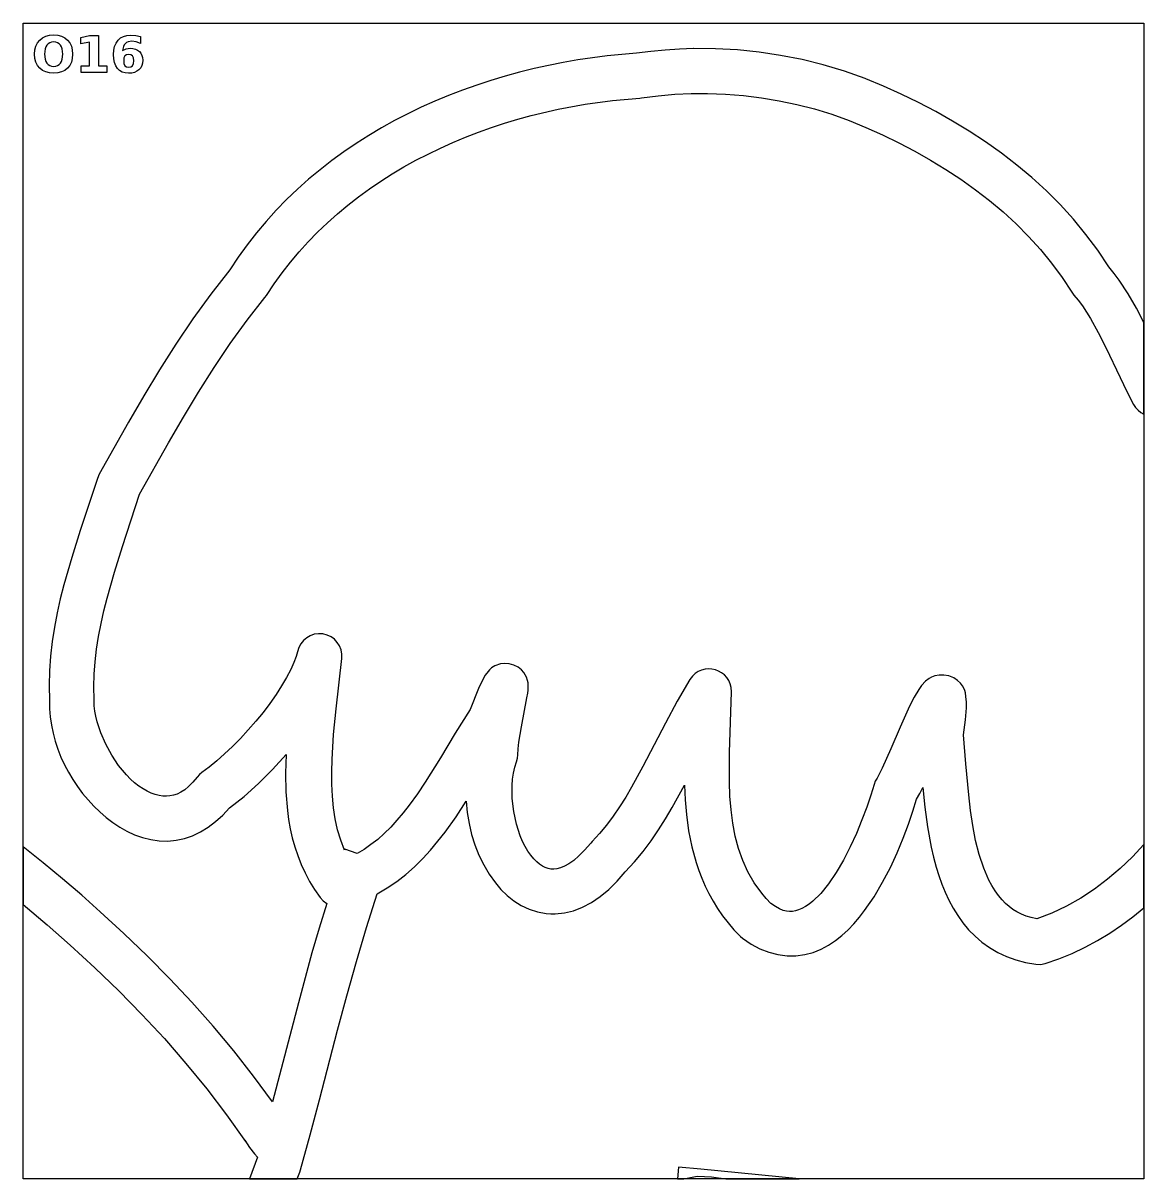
# Model space of a CAD drawing. Extents: x 1 to 512, y 1 to 4639.
# Drawn here: x 12 to 512, y 3375 to 3890 of the extents above; entities that cross this region are included whole.
import ezdxf

# ---------------------------------------------------------------- set-up
doc = ezdxf.new("R2010")
doc.units = 0

msp = doc.modelspace()

# ---------------------------------------------------------------- linework, layer by layer
at = {"layer": 'decoupage'}
for p, q in [((11.732, 3890.16), (511.732, 3890.16)), ((11.732, 3374.72), (11.732, 3890.16)), ((511.732, 3890.16), (511.732, 3374.72)), ((17.444375, 3879.89525), (18.147203, 3881.355312)), ((18.147203, 3881.355312), (19.131, 3882.599)), ((19.131, 3882.599), (20.367219, 3883.592562)), ((20.367219, 3883.592562), (21.8155, 3884.30225)), ((21.8155, 3884.30225), (23.476031, 3884.728063)), ((23.6265, 3881.4315), (22.928281, 3880.983375)), ((23.476031, 3884.728063), (25.349, 3884.87)), ((24.433469, 3881.700375), (23.6265, 3881.4315)), ((25.349, 3881.79), (24.433469, 3881.700375)), ((25.349, 3884.87), (27.226047, 3884.728063)), ((25.349, 3884.87), (25.349, 3884.87)), ((26.269625, 3881.700375), (25.349, 3881.79)), ((25.349, 3881.79), (25.349, 3881.79)), ((27.08, 3881.4315), (26.269625, 3881.700375)), ((27.780125, 3880.983375), (27.08, 3881.4315)), ((27.226047, 3884.728063), (28.888125, 3884.30225)), ((28.888125, 3884.30225), (30.335141, 3883.592562)), ((30.335141, 3883.592562), (31.567, 3882.599)), ((31.567, 3882.599), (32.550797, 3881.355312)), ((32.550797, 3881.355312), (33.253625, 3879.89525)), ((37.498, 3883.78), (41.323, 3884.574)), ((37.498, 3880.887), (37.498, 3883.78)), ((41.345, 3881.68), (37.498, 3880.887)), ((41.323, 3884.574), (45.358, 3884.57)), ((41.345, 3871.04), (41.345, 3881.68)), ((45.358, 3884.57), (45.358, 3871.04)), ((53.213984, 3881.23825), (54.111, 3882.511)), ((54.111, 3882.511), (55.237156, 3883.533438)), ((55.237156, 3883.533438), (56.55325, 3884.26375)), ((56.55325, 3884.26375), (58.059469, 3884.701938)), ((57.923234, 3881.474734), (57.342, 3881.012)), ((58.609375, 3881.805375), (57.923234, 3881.474734)), ((58.059469, 3884.701938), (59.756, 3884.848)), ((60.296, 3882.07), (58.609375, 3881.805375)), ((59.756, 3884.848), (61.961, 3884.672)), ((62.104, 3881.828), (60.296, 3882.07)), ((61.961, 3884.672), (64.077, 3884.143)), ((64.077, 3881.1), (62.104, 3881.828)), ((64.077, 3884.143), (64.077, 3884.14)), ((64.077, 3884.14), (64.077, 3881.1)), ((16.882, 3876.326), (17.022609, 3878.218812)), ((17.022609, 3874.438437), (16.882, 3876.326)), ((17.022609, 3878.218812), (17.444375, 3879.89525)), ((21.537125, 3878.631), (21.27, 3876.321)), ((21.27, 3876.321), (21.537125, 3874.02)), ((21.871172, 3879.566625), (21.537125, 3878.631)), ((22.339, 3880.356), (21.871172, 3879.566625)), ((22.928281, 3880.983375), (22.339, 3880.356)), ((28.37, 3880.356), (27.780125, 3880.983375)), ((28.837828, 3879.566625), (28.37, 3880.356)), ((29.171875, 3878.631), (28.837828, 3879.566625)), ((29.439, 3876.321), (29.171875, 3878.631)), ((29.171875, 3874.02), (29.439, 3876.321)), ((33.253625, 3879.89525), (33.675391, 3878.218812)), ((33.675391, 3878.218812), (33.816, 3876.326)), ((33.816, 3876.326), (33.675391, 3874.438437)), ((52.061, 3876.106), (52.189078, 3878.03575)), ((52.189078, 3878.03575), (52.573375, 3879.7465)), ((52.573375, 3879.7465), (53.213984, 3881.23825)), ((56.503625, 3879.7085), (56.107, 3877.892)), ((56.107, 3877.892), (57.683, 3878.697)), ((56.867641, 3880.424375), (56.503625, 3879.7085)), ((57.342, 3881.012), (56.867641, 3880.424375)), ((57.683, 3878.697), (59.535, 3878.972)), ((58.83, 3876.23), (57.854, 3876.048375)), ((59.810875, 3876.048375), (58.83, 3876.23)), ((58.83, 3876.23), (58.83, 3876.23)), ((59.535, 3878.972), (60.735937, 3878.879734)), ((60.735937, 3878.879734), (61.81425, 3878.602875)), ((61.81425, 3878.602875), (62.769937, 3878.141328)), ((62.769937, 3878.141328), (63.603, 3877.495)), ((63.603, 3877.495), (64.283453, 3876.699219)), ((64.283453, 3876.699219), (64.769375, 3875.78925)), ((285.336, 3876.696), (272.287878, 3875.512301)), ((291.727562, 3877.515078), (285.336, 3876.696)), ((298.11725, 3878.137375), (291.727562, 3877.515078)), ((304.502062, 3878.559984), (298.11725, 3878.137375)), ((310.879, 3878.78), (304.502062, 3878.559984)), ((310.888, 3878.766), (310.879, 3878.78)), ((320.64815, 3878.713584), (310.888, 3878.766)), ((330.373016, 3878.196297), (320.64815, 3878.713584)), ((340.052342, 3877.21633), (330.373016, 3878.196297)), ((349.675875, 3875.775875), (340.052342, 3877.21633)), ((17.444375, 3872.76575), (17.022609, 3874.438437)), ((18.147203, 3871.307937), (17.444375, 3872.76575)), ((19.131, 3870.065), (18.147203, 3871.307937)), ((21.537125, 3874.02), (21.871172, 3873.086625)), ((21.871172, 3873.086625), (22.339, 3872.298)), ((22.339, 3872.298), (22.928281, 3871.670625)), ((22.928281, 3871.670625), (23.6265, 3871.2225)), ((23.6265, 3871.2225), (24.433469, 3870.953625)), ((26.269625, 3870.953625), (27.08, 3871.2225)), ((27.08, 3871.2225), (27.780125, 3871.670625)), ((27.780125, 3871.670625), (28.37, 3872.298)), ((28.37, 3872.298), (28.837828, 3873.086625)), ((28.837828, 3873.086625), (29.171875, 3874.02)), ((32.550797, 3871.307937), (31.567, 3870.065)), ((33.253625, 3872.76575), (32.550797, 3871.307937)), ((33.675391, 3874.438437), (33.253625, 3872.76575)), ((52.170516, 3874.229141), (52.061, 3876.106)), ((52.499125, 3872.578125), (52.170516, 3874.229141)), ((53.046922, 3871.153047), (52.499125, 3872.578125)), ((53.814, 3869.954), (53.046922, 3871.153047)), ((56.740875, 3874.604375), (56.603, 3873.342)), ((56.603, 3873.342), (56.740875, 3872.07675)), ((57.154, 3875.503), (56.740875, 3874.604375)), ((56.740875, 3872.07675), (57.154, 3871.17)), ((57.854, 3876.048375), (57.154, 3875.503)), ((57.154, 3871.17), (57.854, 3870.633125)), ((60.506, 3875.503), (59.810875, 3876.048375)), ((59.810875, 3870.633125), (60.506, 3871.17)), ((60.927625, 3874.604375), (60.506, 3875.503)), ((60.506, 3871.17), (60.927625, 3872.07675)), ((61.068, 3873.342), (60.927625, 3874.604375)), ((60.927625, 3872.07675), (61.068, 3873.342)), ((64.72525, 3871.24175), (64.184313, 3870.245937)), ((65.049813, 3872.368438), (64.72525, 3871.24175)), ((64.769375, 3875.78925), (65.060859, 3874.764906)), ((65.158, 3873.626), (65.049813, 3872.368438)), ((65.060859, 3874.764906), (65.158, 3873.626)), ((246.179885, 3871.315518), (239.689416, 3869.878896)), ((252.691647, 3872.596089), (246.179885, 3871.315518)), ((259.218021, 3873.721689), (252.691647, 3872.596089)), ((265.752325, 3874.6934), (259.218021, 3873.721689)), ((272.287878, 3875.512301), (265.752325, 3874.6934)), ((359.233361, 3873.877123), (349.675875, 3875.775875)), ((368.714547, 3871.522266), (359.233361, 3873.877123)), ((378.109178, 3868.713494), (368.714547, 3871.522266)), ((20.367219, 3869.071437), (19.131, 3870.065)), ((21.8155, 3868.36175), (20.367219, 3869.071437)), ((23.476031, 3867.935937), (21.8155, 3868.36175)), ((25.349, 3867.794), (23.476031, 3867.935937)), ((24.433469, 3870.953625), (25.349, 3870.864)), ((25.349, 3870.864), (26.269625, 3870.953625)), ((27.226047, 3867.935937), (25.349, 3867.794)), ((28.888125, 3868.36175), (27.226047, 3867.935937)), ((30.335141, 3869.071437), (28.888125, 3868.36175)), ((31.567, 3870.065), (30.335141, 3869.071437)), ((37.597, 3871.04), (41.345, 3871.04)), ((37.597, 3868.11), (37.597, 3871.04)), ((49.106, 3868.11), (37.597, 3868.11)), ((45.358, 3871.04), (49.106, 3871.04)), ((49.106, 3871.04), (49.106, 3868.11)), ((54.786203, 3869.009), (53.814, 3869.954)), ((55.938875, 3868.334), (54.786203, 3869.009)), ((57.272109, 3867.929), (55.938875, 3868.334)), ((58.786, 3867.794), (57.272109, 3867.929)), ((57.854, 3870.633125), (58.83, 3870.454)), ((60.167312, 3867.893188), (58.786, 3867.794)), ((58.83, 3870.454), (59.810875, 3870.633125)), ((61.40125, 3868.19075), (60.167312, 3867.893188)), ((62.487812, 3868.686688), (61.40125, 3868.19075)), ((63.427, 3869.381), (62.487812, 3868.686688)), ((64.184313, 3870.245937), (63.427, 3869.381)), ((226.799085, 3866.533172), (220.412586, 3864.621909)), ((233.226922, 3868.285141), (226.799085, 3866.533172)), ((239.689416, 3869.878896), (233.226922, 3868.285141)), ((387.407, 3865.453), (378.109178, 3868.713494)), ((214.074107, 3862.550272), (207.79033, 3860.317178)), ((220.412586, 3864.621909), (214.074107, 3862.550272)), ((387.626, 3865.363), (387.407, 3865.453)), ((395.536001, 3862.049932), (387.626, 3865.363)), ((403.390928, 3858.512766), (395.536001, 3862.049932)), ((201.567937, 3857.921547), (195.413609, 3855.362299)), ((207.79033, 3860.317178), (201.567937, 3857.921547)), ((262.536723, 3853.976939), (274.710627, 3855.647457)), ((274.710627, 3855.647457), (286.889, 3856.748)), ((286.889, 3856.748), (287.666, 3856.828)), ((287.666, 3856.828), (295.048344, 3857.760984)), ((295.048344, 3857.760984), (302.41925, 3858.399125)), ((302.41925, 3858.399125), (309.774781, 3858.743453)), ((309.774781, 3858.743453), (317.111, 3858.795)), ((317.111, 3858.795), (317.111, 3858.79)), ((317.111, 3858.79), (325.154291, 3858.510172)), ((325.154291, 3858.510172), (333.164828, 3857.8785)), ((333.164828, 3857.8785), (341.137607, 3856.896203)), ((341.137607, 3856.896203), (349.067625, 3855.5645)), ((411.170231, 3854.744248), (403.390928, 3858.512766)), ((189.334027, 3852.638352), (183.335875, 3849.748625)), ((195.413609, 3855.362299), (189.334027, 3852.638352)), ((238.400844, 3848.911641), (250.416917, 3851.732862)), ((250.416917, 3851.732862), (262.536723, 3853.976939)), ((349.067625, 3855.5645), (356.949877, 3853.884609)), ((356.949877, 3853.884609), (364.779359, 3851.85775)), ((364.779359, 3851.85775), (372.551068, 3849.485141)), ((418.853359, 3850.737125), (411.170231, 3854.744248)), ((426.419763, 3846.484143), (418.853359, 3850.737125)), ((177.425833, 3846.692038), (171.610583, 3843.46751)), ((183.335875, 3849.748625), (177.425833, 3846.692038)), ((220.679799, 3843.589822), (226.538133, 3845.509691)), ((226.538133, 3845.509691), (232.447216, 3847.283481)), ((232.447216, 3847.283481), (238.400844, 3848.911641)), ((372.551068, 3849.485141), (380.26, 3846.768)), ((380.26, 3846.768), (387.725898, 3843.635951)), ((433.848893, 3841.978047), (426.419763, 3846.484143)), ((171.610583, 3843.46751), (165.896806, 3840.07396)), ((209.140193, 3839.310059), (214.878418, 3841.523428)), ((214.878418, 3841.523428), (220.679799, 3843.589822)), ((387.725898, 3843.635951), (395.105869, 3840.304955)), ((395.105869, 3840.304955), (402.382332, 3836.77036)), ((441.120197, 3837.211584), (433.848893, 3841.978047)), ((160.291186, 3836.510307), (154.800402, 3832.77547)), ((165.896806, 3840.07396), (160.291186, 3836.510307)), ((197.87803, 3834.440605), (203.47133, 3836.949267)), ((203.47133, 3836.949267), (209.140193, 3839.310059)), ((402.382332, 3836.77036), (409.537703, 3833.027516)), ((448.213125, 3832.1775), (441.120197, 3837.211584)), ((154.800402, 3832.77547), (149.431137, 3828.868368)), ((186.942942, 3828.977878), (192.3665, 3831.783625)), ((192.3665, 3831.783625), (197.87803, 3834.440605)), ((409.537703, 3833.027516), (416.554401, 3829.071771)), ((455.107128, 3826.868541), (448.213125, 3832.1775)), ((144.190073, 3824.787921), (139.083891, 3820.533047)), ((149.431137, 3828.868368), (144.190073, 3824.787921)), ((176.38456, 3822.918292), (181.613561, 3826.022916)), ((181.613561, 3826.022916), (186.942942, 3828.977878)), ((416.554401, 3829.071771), (423.414842, 3824.898475)), ((423.414842, 3824.898475), (430.101444, 3820.502976)), ((461.781654, 3821.277453), (455.107128, 3826.868541)), ((139.083891, 3820.533047), (134.119273, 3816.102666)), ((166.252517, 3816.258263), (171.262145, 3819.663557)), ((171.262145, 3819.663557), (176.38456, 3822.918292)), ((430.101444, 3820.502976), (436.596625, 3815.880625)), ((468.216155, 3815.396982), (461.781654, 3821.277453)), ((134.119273, 3816.102666), (129.3029, 3811.495697)), ((161.361882, 3812.701962), (166.252517, 3816.258263)), ((436.596625, 3815.880625), (442.882802, 3811.02677)), ((474.390078, 3809.219875), (468.216155, 3815.396982)), ((129.3029, 3811.495697), (124.641455, 3806.711058)), ((156.596444, 3808.994206), (161.361882, 3812.701962)), ((442.882802, 3811.02677), (448.942393, 3805.93676)), ((480.282875, 3802.738877), (474.390078, 3809.219875)), ((124.641455, 3806.711058), (120.141619, 3801.74767)), ((147.465973, 3801.122537), (151.962406, 3805.134547)), ((151.962406, 3805.134547), (156.596444, 3808.994206)), ((448.942393, 3805.93676), (454.757814, 3800.605944)), ((120.141619, 3801.74767), (115.810074, 3796.604451)), ((143.113348, 3796.957728), (147.465973, 3801.122537)), ((454.757814, 3800.605944), (460.311484, 3795.029672)), ((485.873994, 3795.946734), (480.282875, 3802.738877)), ((115.810074, 3796.604451), (111.653501, 3791.28032)), ((138.910736, 3792.639671), (143.113348, 3796.957728)), ((460.311484, 3795.029672), (465.585821, 3789.203292)), ((491.142886, 3788.836193), (485.873994, 3795.946734)), ((111.653501, 3791.28032), (107.678583, 3785.774197)), ((134.86434, 3788.16792), (138.910736, 3792.639671)), ((465.585821, 3789.203292), (470.56324, 3783.122154)), ((496.069, 3781.4), (491.142886, 3788.836193)), ((107.678583, 3785.774197), (103.892, 3780.085)), ((127.265013, 3778.761539), (130.980364, 3783.542025)), ((130.980364, 3783.542025), (134.86434, 3788.16792)), ((103.892, 3780.085), (95.420141, 3769.295328)), ((123.72449, 3773.826013), (127.265013, 3778.761539)), ((470.56324, 3783.122154), (475.226161, 3776.781607)), ((498.449789, 3778.494941), (496.069, 3781.4)), ((500.681563, 3775.511906), (498.449789, 3778.494941)), ((120.365, 3768.735), (123.72449, 3773.826013)), ((475.226161, 3776.781607), (479.557, 3770.177)), ((504.7545, 3769.36075), (500.681563, 3775.511906)), ((95.420141, 3769.295328), (87.414125, 3758.226375)), ((119.633, 3767.723), (120.365, 3768.735)), ((479.557, 3770.177), (480.553, 3768.829)), ((480.553, 3768.829), (482.427352, 3766.549091)), ((508.400688, 3763.044219), (504.7545, 3769.36075)), ((111.715445, 3757.662764), (119.633, 3767.723)), ((482.427352, 3766.549091), (484.274002, 3764.029209)), ((484.274002, 3764.029209), (487.883266, 3758.387859)), ((511.733, 3756.66), (508.400688, 3763.044219)), ((87.414125, 3758.226375), (79.811797, 3746.932234)), ((104.169562, 3747.245984), (111.715445, 3757.662764)), ((487.883266, 3758.387859), (491.378928, 3752.141611)), ((511.733, 3715.799), (511.733, 3756.66)), ((491.378928, 3752.141611), (494.759125, 3745.527125)), ((79.811797, 3746.932234), (72.551, 3735.467)), ((96.940273, 3736.522057), (104.169562, 3747.245984)), ((494.759125, 3745.527125), (501.165672, 3732.140078)), ((72.551, 3735.467), (65.569578, 3723.884766)), ((89.9725, 3725.540375), (96.940273, 3736.522057)), ((501.165672, 3732.140078), (504.188295, 3725.840838)), ((65.569578, 3723.884766), (58.805375, 3712.239625)), ((83.211164, 3714.350334), (89.9725, 3725.540375)), ((504.188295, 3725.840838), (507.088, 3720.12)), ((507.088, 3720.12), (508.007563, 3718.702063)), ((508.007563, 3718.702063), (509.112, 3717.51625)), ((509.112, 3717.51625), (510.365688, 3716.552063)), ((510.365688, 3716.552063), (511.733, 3715.799)), ((58.805375, 3712.239625), (45.68, 3688.977)), ((76.601187, 3703.001328), (83.211164, 3714.350334)), ((63.615, 3680.024), (76.601187, 3703.001328)), ((44.865, 3687.09), (37.234266, 3663.856578)), ((45.68, 3688.977), (44.865, 3687.09)), ((56.063094, 3656.759656), (63.615, 3680.024)), ((37.234266, 3663.856578), (33.417756, 3651.863631)), ((52.459535, 3645.224199), (56.063094, 3656.759656)), ((33.417756, 3651.863631), (29.905125, 3639.616375)), ((49.21375, 3633.75425), (52.459535, 3645.224199)), ((29.905125, 3639.616375), (28.334164, 3633.396565)), ((28.334164, 3633.396565), (26.924854, 3627.112197)), ((47.781939, 3628.044083), (49.21375, 3633.75425)), ((26.924854, 3627.112197), (25.705753, 3620.762946)), ((46.507871, 3622.350582), (47.781939, 3628.044083)), ((25.705753, 3620.762946), (24.705422, 3614.348484)), ((45.414313, 3616.673845), (46.507871, 3622.350582)), ((24.705422, 3614.348484), (23.952421, 3607.868486)), ((44.524031, 3611.013969), (45.414313, 3616.673845)), ((135.648188, 3613.355172), (134.756453, 3611.667107)), ((136.824641, 3614.820182), (135.648188, 3613.355172)), ((138.24325, 3616.032125), (136.824641, 3614.820182)), ((139.861453, 3616.96099), (138.24325, 3616.032125)), ((141.636687, 3617.576766), (139.861453, 3616.96099)), ((143.526391, 3617.849439), (141.636687, 3617.576766)), ((145.488, 3617.749), (143.526391, 3617.849439)), ((147.392646, 3617.270381), (145.488, 3617.749)), ((149.119297, 3616.455984), (147.392646, 3617.270381)), ((150.636018, 3615.347002), (149.119297, 3616.455984)), ((151.910875, 3613.984625), (150.636018, 3615.347002)), ((152.911936, 3612.410045), (151.910875, 3613.984625)), ((43.859792, 3605.371049), (44.524031, 3611.013969)), ((134.192, 3609.786), (133.597701, 3607.633121)), ((134.756453, 3611.667107), (134.192, 3609.786)), ((153.607266, 3610.664453), (152.911936, 3612.410045)), ((153.964932, 3608.789041), (153.607266, 3610.664453)), ((153.953, 3606.825), (153.964932, 3608.789041)), ((23.952421, 3607.868486), (23.475311, 3601.322623)), ((43.444363, 3599.745184), (43.859792, 3605.371049)), ((132.553859, 3604.955031), (131.094682, 3601.839176)), ((133.597701, 3607.633121), (132.553859, 3604.955031)), ((151.379359, 3584.344156), (153.953, 3606.825)), ((222.167203, 3603.555422), (220.616125, 3602.629125)), ((224.744, 3604.377), (222.167203, 3603.555422)), ((226.548844, 3604.566156), (224.744, 3604.377)), ((228.604, 3604.4), (226.548844, 3604.566156)), ((230.680906, 3603.862594), (228.604, 3604.4)), ((232.551, 3602.938), (230.680906, 3603.862594)), ((23.475311, 3601.322623), (23.30265, 3594.71057)), ((43.30051, 3594.136468), (43.444363, 3599.745184)), ((129.254375, 3598.373), (127.067146, 3594.643949)), ((131.094682, 3601.839176), (129.254375, 3598.373)), ((217.938, 3599.307), (216.412687, 3596.571594)), ((219.192, 3601.026), (217.938, 3599.307)), ((219.740984, 3601.739016), (219.192, 3601.026)), ((220.616125, 3602.629125), (219.740984, 3601.739016)), ((234.009594, 3601.775781), (232.551, 3602.938)), ((235.0585, 3600.592), (234.009594, 3601.775781)), ((235.778906, 3599.470469), (235.0585, 3600.592)), ((236.252, 3598.495), (235.778906, 3599.470469)), ((236.806812, 3596.997531), (236.252, 3598.495)), ((310.339572, 3598.88799), (309.244, 3597.428)), ((311.588059, 3600.064846), (310.339572, 3598.88799)), ((312.958368, 3600.967766), (311.588059, 3600.064846)), ((314.419406, 3601.605953), (312.958368, 3600.967766)), ((315.940082, 3601.988607), (314.419406, 3601.605953)), ((317.489301, 3602.124928), (315.940082, 3601.988607)), ((319.035971, 3602.024117), (317.489301, 3602.124928)), ((320.549, 3601.695375), (319.035971, 3602.024117)), ((321.997294, 3601.147903), (320.549, 3601.695375)), ((323.349762, 3600.3909), (321.997294, 3601.147903)), ((324.575309, 3599.433569), (323.349762, 3600.3909)), ((325.642844, 3598.285109), (324.575309, 3599.433569)), ((326.521273, 3596.954722), (325.642844, 3598.285109)), ((415.937125, 3597.882), (414.375, 3596.696)), ((417.051516, 3598.48025), (415.937125, 3597.882)), ((418.481, 3599.026), (417.051516, 3598.48025)), ((420.331031, 3599.380953), (418.481, 3599.026)), ((422.5045, 3599.392875), (420.331031, 3599.380953)), ((424.767219, 3598.996609), (422.5045, 3599.392875)), ((426.885, 3598.127), (424.767219, 3598.996609)), ((428.613396, 3596.983047), (426.885, 3598.127)), ((23.30265, 3594.71057), (23.463, 3588.032)), ((43.451, 3588.545), (43.30051, 3594.136468)), ((127.067146, 3594.643949), (124.567203, 3590.739469)), ((214.9365, 3593.383), (211.119, 3584.081)), ((216.412687, 3596.571594), (214.9365, 3593.383)), ((237.05, 3595.92025), (236.806812, 3596.997531)), ((237.11, 3594.538), (237.05, 3595.92025)), ((237.099375, 3592.692641), (237.11, 3594.538)), ((309.244, 3597.428), (303.543406, 3587.797354)), ((327.179504, 3595.451607), (326.521273, 3596.954722)), ((327.586444, 3593.784967), (327.179504, 3595.451607)), ((327.711, 3591.964), (327.586444, 3593.784967)), ((411.281, 3593.016), (409.208625, 3589.472125)), ((412.47775, 3594.73225), (411.281, 3593.016)), ((414.375, 3596.696), (412.47775, 3594.73225)), ((429.908234, 3595.822312), (428.613396, 3596.983047)), ((430.836861, 3594.668609), (429.908234, 3595.822312)), ((431.466625, 3593.54575), (430.836861, 3594.668609)), ((431.864873, 3592.477547), (431.466625, 3593.54575)), ((23.463, 3588.032), (23.510962, 3584.377575)), ((43.461, 3587.743), (43.451, 3588.545)), ((43.505829, 3585.613279), (43.461, 3587.743)), ((124.567203, 3590.739469), (121.788752, 3586.747004)), ((234.062375, 3576.37625), (236.52, 3589.223)), ((236.52, 3589.223), (236.965, 3591.399375)), ((236.965, 3591.399375), (237.099375, 3592.692641)), ((303.543406, 3587.797354), (298.266188, 3578.021453)), ((327.336875, 3578.368375), (327.711, 3591.964)), ((409.208625, 3589.472125), (407.236, 3585.5)), ((432.098953, 3591.487812), (431.864873, 3592.477547)), ((432.344, 3589.839), (432.098953, 3591.487812)), ((432.606, 3587.280875), (432.344, 3589.839)), ((23.510962, 3584.377575), (23.803572, 3580.721818)), ((43.739664, 3583.363168), (43.505829, 3585.613279)), ((44.152901, 3581.014309), (43.739664, 3583.363168)), ((118.766, 3582.754), (115.539832, 3578.809127)), ((121.788752, 3586.747004), (118.766, 3582.754)), ((150.264143, 3572.960496), (151.379359, 3584.344156)), ((211.119, 3584.081), (204.535109, 3573.433984)), ((407.236, 3585.5), (403.06225, 3576.229875)), ((432.165, 3579.49275), (432.592, 3584.824)), ((432.592, 3584.824), (432.606, 3587.280875)), ((23.803572, 3580.721818), (24.332166, 3577.076383)), ((44.735937, 3578.588344), (44.152901, 3581.014309)), ((46.372992, 3573.59166), (44.735937, 3578.588344)), ((115.539832, 3578.809127), (112.161906, 3574.935141)), ((298.266188, 3578.021453), (288.27575, 3558.664125)), ((326.89975, 3564.9205), (327.336875, 3578.368375)), ((431.279, 3572.75), (432.165, 3579.49275)), ((24.332166, 3577.076383), (25.088078, 3573.452922)), ((25.088078, 3573.452922), (26.062645, 3569.863088)), ((48.574, 3568.54625), (46.372992, 3573.59166)), ((112.161906, 3574.935141), (108.68259, 3571.18174)), ((149.554125, 3561.70375), (150.264143, 3572.960496)), ((204.535109, 3573.433984), (197.922625, 3562.452375)), ((232.951641, 3569.53775), (234.062375, 3576.37625)), ((403.06225, 3576.229875), (398.869, 3566.491)), ((432.33625, 3559.757656), (431.279, 3572.75)), ((26.062645, 3569.863088), (27.247201, 3566.318533)), ((51.262133, 3563.625246), (48.574, 3568.54625)), ((105.15225, 3567.598625), (101.621254, 3564.235494)), ((108.68259, 3571.18174), (105.15225, 3567.598625)), ((232.589979, 3566.493617), (232.951641, 3569.53775)), ((27.247201, 3566.318533), (28.633083, 3562.830911)), ((28.633083, 3562.830911), (30.211625, 3559.411875)), ((54.360562, 3559.001781), (51.262133, 3563.625246)), ((101.621254, 3564.235494), (98.139969, 3561.142047)), ((123.003203, 3557.274344), (129.084, 3563.985)), ((129.084, 3563.985), (128.803479, 3555.675365)), ((197.922625, 3562.452375), (191.129578, 3551.617578)), ((231.834, 3560.746), (232.25225, 3562.290375)), ((232.25225, 3562.290375), (232.42, 3563.882)), ((232.42, 3563.882), (232.589979, 3566.493617)), ((326.793148, 3558.311734), (326.89975, 3564.9205)), ((398.869, 3566.491), (394.9525, 3557.883875)), ((30.211625, 3559.411875), (31.974163, 3556.073077)), ((57.792461, 3554.848988), (54.360562, 3559.001781)), ((94.758762, 3558.367982), (91.528, 3555.963)), ((98.139969, 3561.142047), (94.758762, 3558.367982)), ((116.706875, 3550.99025), (123.003203, 3557.274344)), ((149.419221, 3556.175096), (149.554125, 3561.70375)), ((230.507779, 3555.699625), (231.07717, 3558.294561)), ((231.07717, 3558.294561), (231.834, 3560.746)), ((288.27575, 3558.664125), (283.209469, 3549.397814)), ((326.8335, 3551.811625), (326.793148, 3558.311734)), ((394.9525, 3557.883875), (392.668, 3553.377)), ((433.56375, 3545.9885), (432.33625, 3559.757656)), ((31.974163, 3556.073077), (33.912033, 3552.82617)), ((33.912033, 3552.82617), (36.01657, 3549.682807)), ((59.609452, 3553.003198), (57.792461, 3554.848988)), ((61.481, 3551.34), (59.609452, 3553.003198)), ((87.441021, 3551.598793), (85.589609, 3549.723781)), ((89.379, 3553.916), (87.441021, 3551.598793)), ((90.377, 3555.020125), (89.379, 3553.916)), ((91.528, 3555.963), (90.377, 3555.020125)), ((128.803479, 3555.675365), (128.945641, 3547.345984)), ((149.467404, 3550.740723), (149.419221, 3556.175096)), ((191.129578, 3551.617578), (187.617854, 3546.405674)), ((229.902672, 3550.184312), (230.118667, 3552.987455)), ((230.118667, 3552.987455), (230.507779, 3555.699625)), ((327.075039, 3545.444078), (326.8335, 3551.811625)), ((391.916875, 3552.031375), (391.381, 3550.586)), ((392.668, 3553.377), (391.916875, 3552.031375)), ((36.01657, 3549.682807), (38.279109, 3546.654641)), ((38.279109, 3546.654641), (40.690987, 3543.753324)), ((63.373162, 3549.879924), (61.481, 3551.34)), ((65.251859, 3548.627328), (63.373162, 3549.879924)), ((67.107283, 3547.580162), (65.251859, 3548.627328)), ((68.929625, 3546.736375), (67.107283, 3547.580162)), ((70.709076, 3546.093916), (68.929625, 3546.736375)), ((80.446373, 3546.322309), (78.832828, 3545.786469)), ((82.103125, 3547.1285), (80.446373, 3546.322309)), ((83.813924, 3548.248004), (82.103125, 3547.1285)), ((85.589609, 3549.723781), (83.813924, 3548.248004)), ((110.289609, 3545.272031), (116.706875, 3550.99025)), ((128.945641, 3547.345984), (129.611326, 3539.053893)), ((149.725936, 3545.42148), (149.467404, 3550.740723)), ((187.617854, 3546.405674), (184.004, 3541.411)), ((229.852632, 3547.316459), (229.902672, 3550.184312)), ((229.961385, 3544.410156), (229.852632, 3547.316459)), ((283.209469, 3549.397814), (280.58133, 3544.936679)), ((301.354594, 3540.282844), (306.861, 3550.361)), ((306.861, 3550.361), (306.861, 3550.36)), ((306.861, 3550.36), (307.138625, 3543.761625)), ((391.381, 3550.586), (389.938621, 3545.852404)), ((410.281, 3544.08), (411.733, 3546.5945)), ((411.733, 3546.5945), (413.119, 3549.295)), ((413.119, 3549.295), (413.991266, 3540.556219)), ((40.690987, 3543.753324), (43.243537, 3540.99051)), ((72.435828, 3545.650734), (70.709076, 3546.093916)), ((74.100072, 3545.404779), (72.435828, 3545.650734)), ((75.692, 3545.354), (74.100072, 3545.404779)), ((77.25165, 3545.47802), (75.692, 3545.354)), ((78.832828, 3545.786469), (77.25165, 3545.47802)), ((103.846, 3540.259), (107.065186, 3542.66866)), ((107.065186, 3542.66866), (110.289609, 3545.272031)), ((150.222078, 3540.238219), (149.725936, 3545.42148)), ((184.004, 3541.411), (181.288191, 3537.934736)), ((204.858125, 3536.202125), (209.459, 3543.169)), ((209.459, 3543.169), (209.874082, 3538.153865)), ((230.626625, 3538.58725), (229.961385, 3544.410156)), ((280.58133, 3544.936679), (277.860437, 3540.616484)), ((307.138625, 3543.761625), (307.672, 3537.143)), ((327.572, 3539.233), (327.075039, 3545.444078)), ((389.938621, 3545.852404), (388.123281, 3540.519547)), ((408.657139, 3538.761645), (410.281, 3544.08)), ((434.378336, 3539.062402), (433.56375, 3545.9885)), ((43.243537, 3540.99051), (45.928096, 3538.377851)), ((45.928096, 3538.377851), (48.736, 3535.927)), ((97.634609, 3534.049719), (100.824498, 3536.960449)), ((100.824498, 3536.960449), (103.846, 3540.259)), ((129.611326, 3539.053893), (130.172003, 3534.939654)), ((150.983094, 3535.21179), (150.222078, 3540.238219)), ((181.288191, 3537.934736), (178.526094, 3534.657141)), ((199.961, 3529.362), (204.858125, 3536.202125)), ((209.874082, 3538.153865), (210.653594, 3533.204297)), ((231.8411, 3532.925687), (230.626625, 3538.58725)), ((275.024725, 3536.456924), (272.052125, 3532.477693)), ((277.860437, 3540.616484), (275.024725, 3536.456924)), ((298.386973, 3535.28723), (301.354594, 3540.282844)), ((307.672, 3537.143), (308.628797, 3529.99175)), ((328.346604, 3533.301953), (327.572, 3539.233)), ((388.123281, 3540.519547), (385.965426, 3534.772947)), ((406.688359, 3532.915406), (408.657139, 3538.761645)), ((413.991266, 3540.556219), (415.180125, 3531.659)), ((435.399875, 3532.241844), (434.378336, 3539.062402)), ((48.736, 3535.927), (51.69467, 3533.641998)), ((51.69467, 3533.641998), (54.808672, 3531.561922)), ((54.808672, 3531.561922), (58.069369, 3529.722291)), ((90.843375, 3529.43775), (94.29976, 3531.538316)), ((94.29976, 3531.538316), (97.634609, 3534.049719)), ((130.172003, 3534.939654), (130.901375, 3530.856125)), ((130.901375, 3530.856125), (131.812048, 3526.810436)), ((152.036244, 3530.363043), (150.983094, 3535.21179)), ((175.712574, 3531.590506), (172.8425, 3528.747125)), ((178.526094, 3534.657141), (175.712574, 3531.590506)), ((210.653594, 3533.204297), (211.787434, 3528.353049)), ((233.547516, 3527.635562), (231.8411, 3532.925687)), ((272.052125, 3532.477693), (268.920572, 3528.698487)), ((295.24125, 3530.3515), (298.386973, 3535.28723)), ((329.436078, 3527.583812), (328.346604, 3533.301953)), ((385.965426, 3534.772947), (383.4955, 3528.798125)), ((404.366119, 3526.677902), (406.688359, 3532.915406)), ((415.180125, 3531.659), (416.825172, 3522.691281)), ((436.683164, 3525.626738), (435.399875, 3532.241844)), ((58.069369, 3529.722291), (61.468125, 3528.158625)), ((61.468125, 3528.158625), (64.996303, 3526.906443)), ((64.996303, 3526.906443), (68.645266, 3526.001266)), ((68.645266, 3526.001266), (72.406377, 3525.478611)), ((76.271, 3525.374), (79.979268, 3525.716145)), ((79.979268, 3525.716145), (83.659703, 3526.515156)), ((83.659703, 3526.515156), (87.288881, 3527.759527)), ((87.288881, 3527.759527), (90.843375, 3529.43775)), ((131.812048, 3526.810436), (132.916627, 3522.809717)), ((153.408792, 3525.71283), (152.036244, 3530.363043)), ((155.128, 3521.282), (153.408792, 3525.71283)), ((169.910738, 3526.139291), (166.912156, 3523.779297)), ((172.8425, 3528.747125), (169.910738, 3526.139291)), ((196.807582, 3525.321855), (199.961, 3529.362)), ((211.787434, 3528.353049), (213.2655, 3523.632875)), ((234.567298, 3525.195443), (233.547516, 3527.635562)), ((268.920572, 3528.698487), (265.608, 3525.139)), ((291.891059, 3525.498832), (295.24125, 3530.3515)), ((308.628797, 3529.99175), (310.043937, 3522.84575)), ((330.89017, 3522.075203), (329.436078, 3527.583812)), ((383.4955, 3528.798125), (380.743949, 3522.7806)), ((401.681875, 3520.18575), (404.366119, 3526.677902)), ((20.621469, 3515.658484), (11.734, 3522.789)), ((11.734, 3522.789), (11.734, 3497.08)), ((72.406377, 3525.478611), (76.271, 3525.374)), ((132.916627, 3522.809717), (134.227717, 3518.861096)), ((155.275, 3521.709), (155.128, 3521.282)), ((160.694, 3519.852), (155.275, 3521.709)), ((163.841621, 3521.679436), (160.694, 3519.852)), ((166.912156, 3523.779297), (163.841621, 3521.679436)), ((190.011184, 3517.579348), (193.494344, 3521.382094)), ((193.494344, 3521.382094), (196.807582, 3525.321855)), ((213.2655, 3523.632875), (215.077691, 3519.076529)), ((235.68858, 3522.926969), (234.567298, 3525.195443)), ((236.904201, 3520.8564), (235.68858, 3522.926969)), ((238.207, 3519.01), (236.904201, 3520.8564)), ((262.243402, 3521.272785), (259.717781, 3518.744719)), ((264.94, 3524.393), (262.243402, 3521.272785)), ((265.608, 3525.139), (264.94, 3524.393)), ((284.471801, 3516.135402), (288.310031, 3520.752406)), ((288.310031, 3520.752406), (291.891059, 3525.498832)), ((310.043937, 3522.84575), (311.981172, 3515.7545)), ((332.758625, 3516.77275), (330.89017, 3522.075203)), ((380.743949, 3522.7806), (377.741219, 3516.905891)), ((416.825172, 3522.691281), (417.862389, 3518.208465)), ((438.283, 3519.317), (436.683164, 3525.626738)), ((511.733, 3523.83), (506.592643, 3518.364016)), ((511.733, 3495.577), (511.733, 3523.83)), ((29.34825, 3508.461125), (20.621469, 3515.658484)), ((134.227717, 3518.861096), (135.757922, 3514.971703)), ((186.348, 3513.95025), (190.011184, 3517.579348)), ((215.077691, 3519.076529), (217.213906, 3514.716766)), ((239.53666, 3517.420133), (238.207, 3519.01)), ((240.841406, 3516.09225), (239.53666, 3517.420133)), ((242.126887, 3515.012805), (240.841406, 3516.09225)), ((257.368645, 3516.752668), (255.2015, 3515.2405)), ((259.717781, 3518.744719), (257.368645, 3516.752668)), ((280.35, 3511.671), (284.471801, 3516.135402)), ((311.981172, 3515.7545), (313.165496, 3512.244875)), ((335.091189, 3511.673078), (332.758625, 3516.77275)), ((377.741219, 3516.905891), (374.517754, 3511.359518)), ((398.627084, 3513.575566), (401.681875, 3520.18575)), ((417.862389, 3518.208465), (419.066, 3513.741)), ((440.275391, 3513.340391), (438.283, 3519.317)), ((506.592643, 3518.364016), (501.199828, 3513.206187)), ((135.757922, 3514.971703), (137.519848, 3511.148668)), ((137.519848, 3511.148668), (139.5261, 3507.399119)), ((178.441156, 3507.359531), (182.494691, 3510.531434)), ((182.494691, 3510.531434), (186.348, 3513.95025)), ((217.213906, 3514.716766), (219.664043, 3510.586338)), ((219.664043, 3510.586338), (222.418, 3506.718)), ((243.39875, 3514.16825), (242.126887, 3515.012805)), ((244.662645, 3513.545039), (243.39875, 3514.16825)), ((245.924219, 3513.129625), (244.662645, 3513.545039)), ((247.189121, 3512.908461), (245.924219, 3513.129625)), ((248.463, 3512.868), (247.189121, 3512.908461)), ((249.847098, 3513.021965), (248.463, 3512.868)), ((251.435219, 3513.431281), (249.847098, 3513.021965)), ((253.221855, 3514.152082), (251.435219, 3513.431281)), ((255.2015, 3515.2405), (253.221855, 3514.152082)), ((276.714816, 3507.501068), (280.35, 3511.671)), ((313.165496, 3512.244875), (314.50425, 3508.7675)), ((337.937609, 3506.772812), (335.091189, 3511.673078)), ((374.517754, 3511.359518), (371.104, 3506.327)), ((395.193203, 3506.983969), (398.627084, 3513.575566)), ((419.066, 3513.741), (420.239705, 3509.952594)), ((442.631625, 3507.939875), (440.275391, 3513.340391)), ((501.199828, 3513.206187), (495.562443, 3508.391203)), ((37.862406, 3501.178453), (29.34825, 3508.461125)), ((139.5261, 3507.399119), (141.789282, 3503.730187)), ((174.177293, 3504.471176), (178.441156, 3507.359531)), ((222.418, 3506.718), (224.90176, 3503.810072)), ((272.990594, 3503.825234), (276.714816, 3507.501068)), ((314.50425, 3508.7675), (316.005402, 3505.328562)), ((316.005402, 3505.328562), (317.676922, 3501.93425)), ((341.347631, 3502.068578), (337.937609, 3506.772812)), ((371.104, 3506.327), (367.568828, 3502.031891)), ((391.371689, 3500.547574), (395.193203, 3506.983969)), ((420.239705, 3509.952594), (421.562391, 3506.213687)), ((421.562391, 3506.213687), (423.050662, 3502.541625)), ((443.946213, 3505.479471), (442.631625, 3507.939875)), ((445.351797, 3503.191672), (443.946213, 3505.479471)), ((495.562443, 3508.391203), (489.688375, 3503.95375)), ((46.112, 3493.792), (37.862406, 3501.178453)), ((141.789282, 3503.730187), (144.322, 3500.149)), ((144.322, 3500.149), (145.660375, 3498.712625)), ((164.883291, 3486.886262), (169.693, 3501.903)), ((169.693, 3501.903), (174.177293, 3504.471176)), ((224.90176, 3503.810072), (227.667578, 3501.124953)), ((227.667578, 3501.124953), (230.697139, 3498.719514)), ((265.3025, 3498.008125), (269.184199, 3500.656564)), ((269.184199, 3500.656564), (272.990594, 3503.825234)), ((317.676922, 3501.93425), (319.526777, 3498.59075)), ((343.279538, 3499.788918), (341.347631, 3502.068578)), ((367.568828, 3502.031891), (364.054375, 3498.612125)), ((387.154, 3494.403), (391.371689, 3500.547574)), ((423.050662, 3502.541625), (424.721125, 3498.95375)), ((446.848389, 3501.086006), (445.351797, 3503.191672)), ((448.436, 3499.172), (446.848389, 3501.086006)), ((483.58551, 3499.928516), (477.261734, 3496.350188)), ((489.688375, 3503.95375), (483.58551, 3499.928516)), ((11.734, 3497.08), (22.432625, 3488.0725)), ((147.226, 3497.583), (143.836533, 3486.52633)), ((145.660375, 3498.712625), (147.226, 3497.583)), ((230.697139, 3498.719514), (233.972125, 3496.650625)), ((233.972125, 3496.650625), (237.474221, 3494.975158)), ((237.474221, 3494.975158), (241.185109, 3493.749984)), ((257.340656, 3494.324203), (261.352363, 3495.892982)), ((261.352363, 3495.892982), (265.3025, 3498.008125)), ((319.526777, 3498.59075), (321.562937, 3495.30425)), ((321.562937, 3495.30425), (323.793371, 3492.080937)), ((345.371, 3497.557), (343.279538, 3499.788918)), ((347.360408, 3496.176844), (345.371, 3497.557)), ((349.140766, 3495.154062), (347.360408, 3496.176844)), ((350.751646, 3494.454812), (349.140766, 3495.154062)), ((359.128545, 3495.248639), (357.649, 3494.627)), ((360.700984, 3496.124797), (359.128545, 3495.248639)), ((362.348775, 3497.248338), (360.700984, 3496.124797)), ((364.054375, 3498.612125), (362.348775, 3497.248338)), ((424.721125, 3498.95375), (426.590385, 3495.467406)), ((426.590385, 3495.467406), (428.675047, 3492.099938)), ((449.959334, 3497.59373), (448.436, 3499.172)), ((451.568484, 3496.162719), (449.959334, 3497.59373)), ((453.280549, 3494.879035), (451.568484, 3496.162719)), ((455.112625, 3493.74275), (453.280549, 3494.879035)), ((477.261734, 3496.350188), (470.724936, 3493.253453)), ((506.829314, 3491.575736), (511.733, 3495.577)), ((56.733387, 3484.089729), (46.112, 3493.792)), ((241.185109, 3493.749984), (245.086475, 3493.031975)), ((245.086475, 3493.031975), (247.102862, 3492.880928)), ((247.102862, 3492.880928), (249.16, 3492.878)), ((249.16, 3492.878), (253.274246, 3493.314854)), ((253.274246, 3493.314854), (257.340656, 3494.324203)), ((323.793371, 3492.080937), (326.226047, 3488.927)), ((352.232625, 3494.04525), (350.751646, 3494.454812)), ((353.623275, 3493.891531), (352.232625, 3494.04525)), ((354.963172, 3493.959812), (353.623275, 3493.891531)), ((356.291889, 3494.21625), (354.963172, 3493.959812)), ((357.649, 3494.627), (356.291889, 3494.21625)), ((382.384484, 3488.527312), (384.833818, 3491.405414)), ((384.833818, 3491.405414), (387.154, 3494.403)), ((428.675047, 3492.099938), (430.991717, 3488.868687)), ((457.081811, 3492.753934), (455.112625, 3493.74275)), ((459.205203, 3491.912656), (457.081811, 3492.753934)), ((461.4999, 3491.218988), (459.205203, 3491.912656)), ((463.983, 3490.673), (461.4999, 3491.218988)), ((470.724936, 3493.253453), (463.983, 3490.673)), ((501.751641, 3487.799203), (506.829314, 3491.575736)), ((22.432625, 3488.0725), (32.652, 3478.996)), ((143.836533, 3486.52633), (140.610391, 3475.448578)), ((160.391828, 3471.716219), (164.883291, 3486.886262)), ((326.226047, 3488.927), (328.868934, 3485.848625)), ((328.868934, 3485.848625), (331.73, 3482.852)), ((377.039625, 3483.2685), (379.791314, 3485.80343)), ((379.791314, 3485.80343), (382.384484, 3488.527312)), ((430.991717, 3488.868687), (433.557, 3485.791)), ((433.557, 3485.791), (436.393469, 3482.901854)), ((496.500553, 3484.263912), (501.751641, 3487.799203)), ((67.100219, 3474.143578), (56.733387, 3484.089729)), ((331.73, 3482.852), (332.68, 3482.022)), ((332.68, 3482.022), (336.477709, 3479.424299)), ((336.477709, 3479.424299), (340.409609, 3477.348328)), ((371.001953, 3478.904437), (374.114732, 3480.957258)), ((374.114732, 3480.957258), (377.039625, 3483.2685)), ((436.393469, 3482.901854), (439.506875, 3480.240766)), ((439.506875, 3480.240766), (442.887469, 3477.831889)), ((485.480432, 3477.983104), (491.076625, 3480.986375)), ((491.076625, 3480.986375), (496.500553, 3484.263912)), ((32.652, 3478.996), (32.766, 3478.894)), ((32.766, 3478.894), (43.732744, 3468.86616)), ((140.610391, 3475.448578), (134.528125, 3453.262875)), ((340.409609, 3477.348328), (344.428111, 3475.791662)), ((344.428111, 3475.791662), (348.485625, 3474.751875)), ((348.485625, 3474.751875), (352.534561, 3474.226541)), ((352.534561, 3474.226541), (356.527328, 3474.213234)), ((356.527328, 3474.213234), (360.416338, 3474.709529)), ((360.416338, 3474.709529), (364.154, 3475.713)), ((364.154, 3475.713), (367.686604, 3477.144773)), ((367.686604, 3477.144773), (371.001953, 3478.904437)), ((442.887469, 3477.831889), (446.5255, 3475.699375)), ((446.5255, 3475.699375), (450.411219, 3473.867377)), ((473.773545, 3472.865404), (479.712547, 3475.270609)), ((479.712547, 3475.270609), (485.480432, 3477.983104)), ((77.195504, 3463.94742), (67.100219, 3474.143578)), ((156.136732, 3456.415629), (160.391828, 3471.716219)), ((450.411219, 3473.867377), (454.534875, 3472.360047)), ((454.534875, 3472.360047), (458.886719, 3471.201537)), ((458.886719, 3471.201537), (463.457, 3470.416)), ((463.457, 3470.416), (465.58, 3470.3765)), ((465.58, 3470.3765), (467.664, 3470.784)), ((467.664, 3470.784), (473.773545, 3472.865404)), ((43.732744, 3468.86616), (54.399453, 3458.593469)), ((87.00225, 3453.495125), (77.195504, 3463.94742)), ((54.399453, 3458.593469), (64.746217, 3448.068543)), ((152.036125, 3441.00725), (156.136732, 3456.415629)), ((96.503465, 3442.780564), (87.00225, 3453.495125)), ((134.528125, 3453.262875), (123.004, 3409.002)), ((64.746217, 3448.068543), (74.753125, 3437.284)), ((105.682156, 3431.797609), (96.503465, 3442.780564)), ((143.970859, 3409.958156), (152.036125, 3441.00725)), ((74.753125, 3437.284), (84.400268, 3426.232457)), ((114.521332, 3420.540131), (105.682156, 3431.797609)), ((84.400268, 3426.232457), (93.667734, 3414.906531)), ((123.004, 3409.002), (114.521332, 3420.540131)), ((93.667734, 3414.906531), (102.535615, 3403.29884)), ((139.842443, 3394.362957), (143.970859, 3409.958156)), ((102.535615, 3403.29884), (110.984, 3391.402)), ((110.984, 3391.402), (110.652, 3391.923)), ((110.652, 3391.923), (112.79, 3388.671875)), ((135.541, 3378.751), (139.842443, 3394.362957)), ((112.79, 3388.671875), (115.018, 3385.849)), ((116.317, 3384.36), (112.655, 3374.708)), ((115.018, 3385.849), (116.317, 3384.36)), ((134.054, 3374.71), (135.191, 3377.728)), ((135.191, 3377.728), (135.541, 3378.751)), ((304.137, 3380), (303.63, 3374.71)), ((314.045, 3378.999), (304.137, 3380)), ((357.879, 3374.71), (314.045, 3378.999)), ((511.732, 3374.72), (11.732, 3374.72)), ((112.655, 3374.708), (134.054, 3374.71)), ((303.63, 3374.71), (306.438, 3374.71)), ((306.438, 3374.71), (309.41275, 3375.3685)), ((309.41275, 3375.3685), (312.41, 3375.904)), ((312.41, 3375.904), (315.663781, 3375.822484)), ((315.663781, 3375.822484), (318.896, 3375.587125)), ((318.896, 3375.587125), (325.289, 3374.71)), ((325.289, 3374.71), (357.879, 3374.71))]:
    msp.add_line(p, q, dxfattribs=at)

doc.saveas('drawing.dxf')
